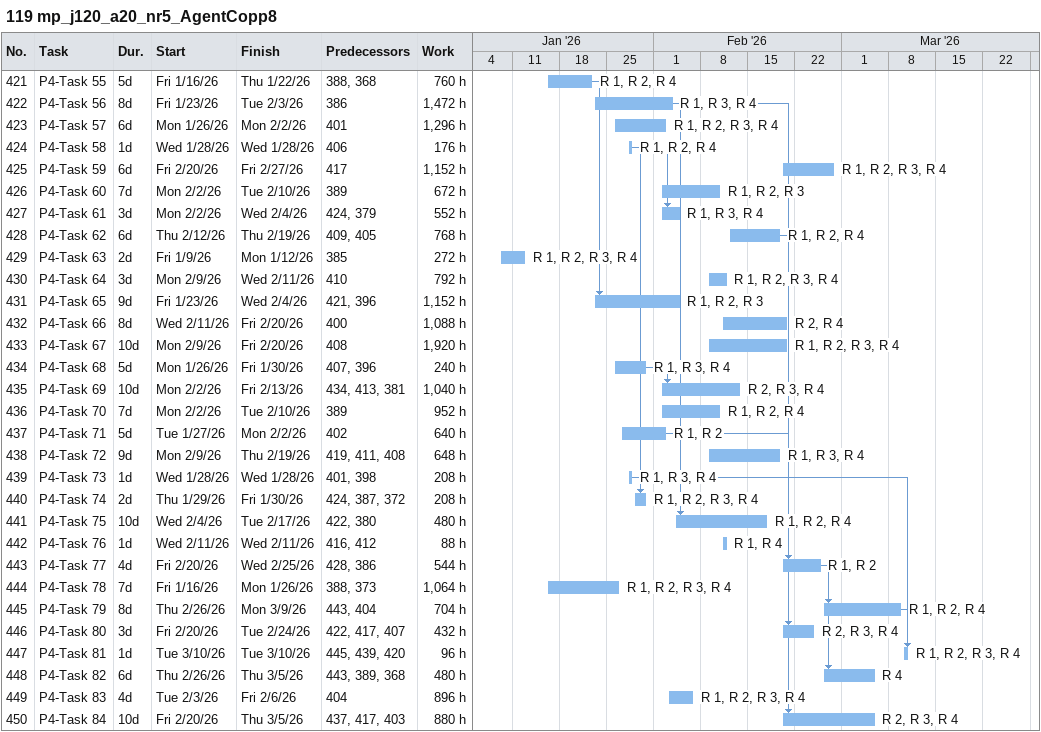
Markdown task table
119 mp_j120_a20_nr5_AgentCopp8

| ID | Task | Duration | Start | Finish | Predecessors | Resources | Work (h) |
|---|---|---|---|---|---|---|---|
| 421 | P4-Task 55 | 5d | 2026-01-16 | 2026-01-22 | 388, 368 | R 1, R 2, R 4 | 760 |
| 422 | P4-Task 56 | 8d | 2026-01-23 | 2026-02-03 | 386 | R 1, R 3, R 4 | 1472 |
| 423 | P4-Task 57 | 6d | 2026-01-26 | 2026-02-02 | 401 | R 1, R 2, R 3, R 4 | 1296 |
| 424 | P4-Task 58 | 1d | 2026-01-28 | 2026-01-28 | 406 | R 1, R 2, R 4 | 176 |
| 425 | P4-Task 59 | 6d | 2026-02-20 | 2026-02-27 | 417 | R 1, R 2, R 3, R 4 | 1152 |
| 426 | P4-Task 60 | 7d | 2026-02-02 | 2026-02-10 | 389 | R 1, R 2, R 3 | 672 |
| 427 | P4-Task 61 | 3d | 2026-02-02 | 2026-02-04 | 424, 379 | R 1, R 3, R 4 | 552 |
| 428 | P4-Task 62 | 6d | 2026-02-12 | 2026-02-19 | 409, 405 | R 1, R 2, R 4 | 768 |
| 429 | P4-Task 63 | 2d | 2026-01-09 | 2026-01-12 | 385 | R 1, R 2, R 3, R 4 | 272 |
| 430 | P4-Task 64 | 3d | 2026-02-09 | 2026-02-11 | 410 | R 1, R 2, R 3, R 4 | 792 |
| 431 | P4-Task 65 | 9d | 2026-01-23 | 2026-02-04 | 421, 396 | R 1, R 2, R 3 | 1152 |
| 432 | P4-Task 66 | 8d | 2026-02-11 | 2026-02-20 | 400 | R 2, R 4 | 1088 |
| 433 | P4-Task 67 | 10d | 2026-02-09 | 2026-02-20 | 408 | R 1, R 2, R 3, R 4 | 1920 |
| 434 | P4-Task 68 | 5d | 2026-01-26 | 2026-01-30 | 407, 396 | R 1, R 3, R 4 | 240 |
| 435 | P4-Task 69 | 10d | 2026-02-02 | 2026-02-13 | 434, 413, 381 | R 2, R 3, R 4 | 1040 |
| 436 | P4-Task 70 | 7d | 2026-02-02 | 2026-02-10 | 389 | R 1, R 2, R 4 | 952 |
| 437 | P4-Task 71 | 5d | 2026-01-27 | 2026-02-02 | 402 | R 1, R 2 | 640 |
| 438 | P4-Task 72 | 9d | 2026-02-09 | 2026-02-19 | 419, 411, 408 | R 1, R 3, R 4 | 648 |
| 439 | P4-Task 73 | 1d | 2026-01-28 | 2026-01-28 | 401, 398 | R 1, R 3, R 4 | 208 |
| 440 | P4-Task 74 | 2d | 2026-01-29 | 2026-01-30 | 424, 387, 372 | R 1, R 2, R 3, R 4 | 208 |
| 441 | P4-Task 75 | 10d | 2026-02-04 | 2026-02-17 | 422, 380 | R 1, R 2, R 4 | 480 |
| 442 | P4-Task 76 | 1d | 2026-02-11 | 2026-02-11 | 416, 412 | R 1, R 4 | 88 |
| 443 | P4-Task 77 | 4d | 2026-02-20 | 2026-02-25 | 428, 386 | R 1, R 2 | 544 |
| 444 | P4-Task 78 | 7d | 2026-01-16 | 2026-01-26 | 388, 373 | R 1, R 2, R 3, R 4 | 1064 |
| 445 | P4-Task 79 | 8d | 2026-02-26 | 2026-03-09 | 443, 404 | R 1, R 2, R 4 | 704 |
| 446 | P4-Task 80 | 3d | 2026-02-20 | 2026-02-24 | 422, 417, 407 | R 2, R 3, R 4 | 432 |
| 447 | P4-Task 81 | 1d | 2026-03-10 | 2026-03-10 | 445, 439, 420 | R 1, R 2, R 3, R 4 | 96 |
| 448 | P4-Task 82 | 6d | 2026-02-26 | 2026-03-05 | 443, 389, 368 | R 4 | 480 |
| 449 | P4-Task 83 | 4d | 2026-02-03 | 2026-02-06 | 404 | R 1, R 2, R 3, R 4 | 896 |
| 450 | P4-Task 84 | 10d | 2026-02-20 | 2026-03-05 | 437, 417, 403 | R 2, R 3, R 4 | 880 |
